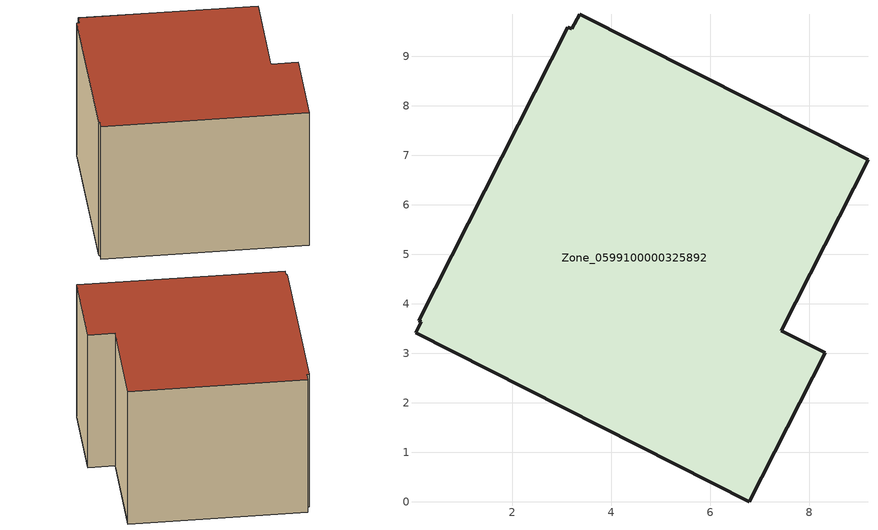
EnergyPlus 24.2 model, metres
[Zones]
Zone_0599100000325892
 floor ground (C_G): 7.43,3.46 8.32,3.01 6.79,0 0.05,3.42 0.16,3.63 0.11,3.66 3.12,9.58 3.21,9.55 3.36,9.85 9.18,6.91 z0
 wall outside (C_F): 0.05,3.42 6.79,0 8.32,3.01 7.43,3.46 9.18,6.91 3.36,9.85 3.21,9.55 3.12,9.58 0.11,3.66 0.16,3.63 0.05,3.42 z0:5.68
 roof outside (C_R): 3.12,9.58 0.11,3.66 0.16,3.63 0.05,3.42 6.79,0 8.32,3.01 7.43,3.46 9.18,6.91 3.36,9.85 3.21,9.55 z5.68
[BUILDING]
Pand.0599100000325892: North Axis=0; Terrain=City; Loads Convergence Tolerance Value=0.04; Temperature Convergence Tolerance Value=0.4; Solar Distribution=FullExterior; Maximum Number of Warmup Days=25; Minimum Number of Warmup Days=1
[Site:Location]
Rotterdam.The.Hague.AP_ZH_NLD Design_Conditions: Latitude=51.96; Longitude=4.45; Time Zone=1; Elevation=-4.5
[SITE:GROUNDTEMPERATURE:BUILDINGSURFACE]
18, 18, 18, 18, 18, 18, 18, 18, 18, 18, 18, 18
[MATERIAL] Thermal Absorptance=0.9; Solar Absorptance=0.7; Visible Absorptance=0.7
Name | Roughness | Thickness | Conductivity | Density | Specific Heat
G.TI.1975-1991 | MediumSmooth | 0.15 | 0.288461 | 540 | 1210
F.TI.1975-1991 | Rough | 0.3 | 0.230769 | 1920 | 840
R.TI.1975-1991 | MediumRough | 0.2 | 0.153846 | 1500 | 1000
[CONSTRUCTION]
C_G: G.TI.1975-1991
C_F: F.TI.1975-1991
C_R: R.TI.1975-1991
[ZONE]
Zone_0599100000325892: Type=1; Multiplier=1; Ceiling Height=Autocalculate; Volume=Autocalculate; Floor Area=autocalculate; Part of Total Floor Area=Yes
[ZONEINFILTRATION:DESIGNFLOWRATE]
Infil_Zone_0599100000325892: Zone or ZoneList or Space or SpaceList=Zone_0599100000325892; Schedule=AlwaysOn; Design Flow Rate Calculation Method=Flow/Area; Flow Rate per Floor Area=0.003; Constant Term Coefficient=1; Temperature Term Coefficient=0; Velocity Term Coefficient=0; Velocity Squared Term Coefficient=0
[HVACTEMPLATE:ZONE:IDEALLOADSAIRSYSTEM]
Zone_0599100000325892: Maximum Heating Supply Air Temperature=50; Minimum Cooling Supply Air Temperature=13; Maximum Heating Supply Air Humidity Ratio=0.0156; Minimum Cooling Supply Air Humidity Ratio=0.0077; Heating Limit=NoLimit; Cooling Limit=NoLimit; Dehumidification Control Type=ConstantSensibleHeatRatio; Cooling Sensible Heat Ratio=0.7; Dehumidification Setpoint=60; Humidification Control Type=None; Humidification Setpoint=30; Outdoor Air Method=None; Outdoor Air Flow Rate per Person=0.00944; Outdoor Air Flow Rate per Zone Floor Area=0; Outdoor Air Flow Rate per Zone=0; Demand Controlled Ventilation Type=None; Outdoor Air Economizer Type=NoEconomizer; Heat Recovery Type=None; Sensible Heat Recovery Effectiveness=0.7; Latent Heat Recovery Effectiveness=0.65
[ZONECONTROL:THERMOSTAT]
ThermostatControl_Zone_0599100000325892: Zone or ZoneList=Zone_0599100000325892; Control Type Schedule=DualSetpointControlType; Control 1=Thermostat_Zone_0599100000325892; Temperature Difference Between Cutout And Setpoint=0
[THERMOSTATSETPOINT:DUALSETPOINT]
Thermostat_Zone_0599100000325892: Heating Setpoint Temperature Schedule=HeatingSetpoint_Zone_0599100000325892; Cooling Setpoint Temperature Schedule=CoolingSetpoint_Zone_0599100000325892
[SCHEDULE:COMPACT]
HeatingSetpoint_Zone_0599100000325892: Through: 12/31, For: AllDays, Until: 24:00, 21
CoolingSetpoint_Zone_0599100000325892: Through: 12/31, For: AllDays, Until: 24:00, 24
DualSetpointControlType: Through: 12/31, For: AllDays, Until: 24:00, 4
AlwaysOn: Through: 12/31, For: AllDays, Until: 24:00, 1
